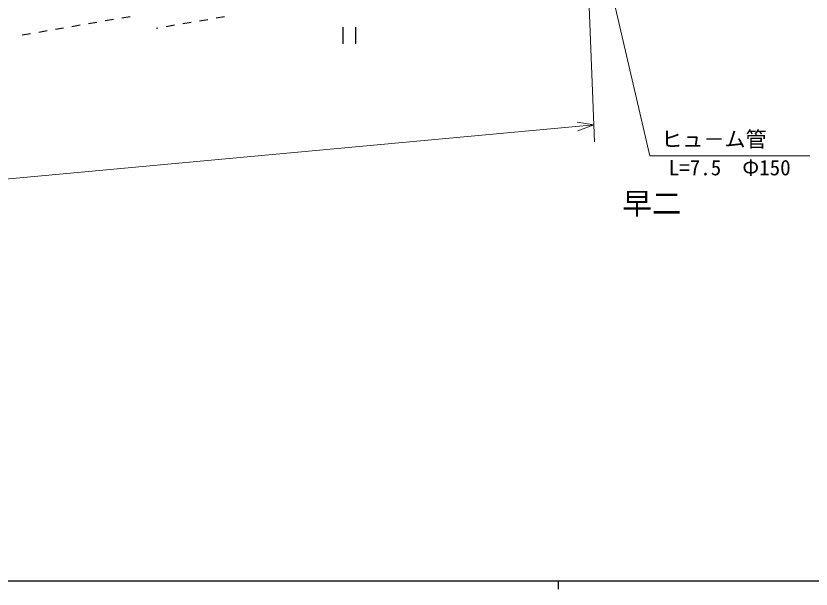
# Model space of a CAD drawing. Units: millimetres, scale not verified. Extents: x 40000 to 680000, y 20000 to 380000.
# Drawn here: x 203620 to 298043, y 204000 to 272105 of the extents above; entities that cross this region are included whole.
import ezdxf
from ezdxf.enums import TextEntityAlignment as Align

# ---------------------------------------------------------------- set-up
doc = ezdxf.new("R2010")
doc.units = ezdxf.units.MM
doc.header["$LTSCALE"] = 1000
for name, color, linetype, lineweight in [('M-BGD', 7, 'Continuous', 25), ('M-STR-HTXT', 7, 'Continuous', 13), ('M-TTL-BAND', 7, 'Continuous', 25)]:
    doc.layers.add(name, color=color, linetype=linetype, lineweight=lineweight)
doc.layers.add('M-BMK-HTXT', color=7, linetype='Continuous')
doc.styles.add('ＭＳ ゴシック', font='')
doc.styles.get('ＭＳ ゴシック').set_extended_font_data('MS Gothic')

msp = doc.modelspace()

# ---------------------------------------------------------------- linework, layer by layer
at = {"layer": 'M-BGD'}
for p, q in [((216189, 271881), (217175, 272050)), ((228378, 271992), (227392, 271824)), ((210276, 270864), (211261, 271033)), ((212247, 271203), (213233, 271372)), ((214218, 271542), (215204, 271711)), ((224435, 271321), (223449, 271153)), ((226406, 271656), (225420, 271488)), ((206334, 270186), (207319, 270356)), ((208305, 270525), (209290, 270695)), ((220491, 270649), (220310, 270618)), ((222463, 270985), (221477, 270817)), ((242454, 270778), (242454, 268778)), ((243954, 270778), (243954, 268778)), ((204363, 269847), (205348, 270017))]:
    msp.add_line(p, q, dxfattribs=at)
at = {"layer": 'M-STR-HTXT'}
for p, q in [((270919, 289921), (278877, 255494)), ((271059, 288424), (272320, 257155)), ((272239, 259154), (117366, 244885)), ((272239, 259154), (270268, 259492)), ((270363, 258461), (272239, 259154)), ((278877, 255494), (297877, 255494))]:
    msp.add_line(p, q, dxfattribs=at)
at = {"layer": 'M-TTL-BAND'}
for p, q in [((40000, 205000), (579000, 205000)), ((268000, 205000), (268000, 204000))]:
    msp.add_line(p, q, dxfattribs=at)

# ---------------------------------------------------------------- texts
at = {"layer": 'M-BMK-HTXT', "style": 'ＭＳ ゴシック'}
msp.add_text('早二', height=2566, dxfattribs=at).set_placement((275634, 249826), align=Align.MIDDLE_LEFT)
at = {"layer": 'M-STR-HTXT', "style": 'ＭＳ ゴシック'}
msp.add_text('ヒュ－ム管', height=1833, dxfattribs=at).set_placement((280252, 255994), align=Align.BOTTOM_LEFT)
msp.add_text('L=7.5\u3000Φ150', height=1833, dxfattribs=at).set_placement((288377, 254994), align=Align.TOP_CENTER)

doc.saveas('drawing.dxf')
